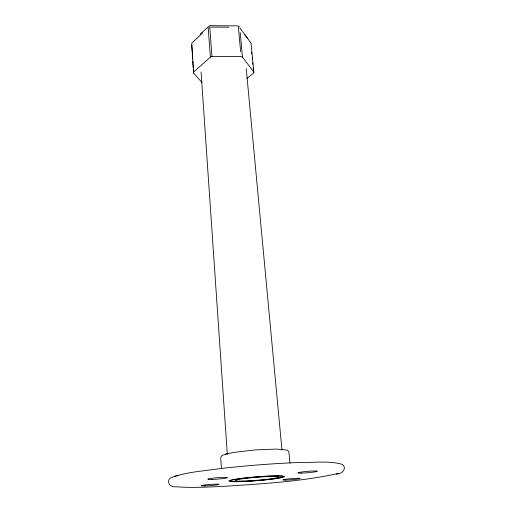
<?xml version="1.0" encoding="UTF-8"?>
<svg xmlns="http://www.w3.org/2000/svg" width="513" height="513" viewBox="0 0 513 513"><rect width="100%" height="100%" fill="white"/><g stroke="black" fill="none" stroke-linecap="round" stroke-linejoin="round"><path stroke-width="0.77" d="M200.217 34.134L209.509 25.688L237.699 25.862L239.468 26.849M202.603 32.909L191.753 43.233L193.619 72.121A1.699 0.955 -3 0 0 193.516 73.07L201.968 82.452M193.619 72.121L210.375 57.071A1.744 1.013 -4 0 1 211.959 56.565L241.097 56.622A1.738 1 -5.7 0 1 242.489 57.142L253.864 72.089A1.68 0.936 -6.2 0 1 253.64 73.026L246.856 78.534M336.259 474.025C341.613 474.596 347.654 468.363 342.274 464.361C329.308 460.61 315.277 462.662 301.92 462.418C274.788 463.354 247.702 465.477 220.725 468.536C203.975 471.037 186.533 471.806 170.592 477.879C165.725 481.232 170.342 488.209 175.715 486.715C191.702 488.062 207.771 487.029 223.771 486.382C262.092 483.772 300.778 481.72 338.381 473.448M289.973 463.002L288.934 452.383L287.992 450.709L286.735 450.042L276.18 449.061L255.352 449.907L234.184 452.351L227.573 453.639L222.488 455.281L221.385 456.14L220.744 457.936L221.424 468.324M178.017 475.314L174.632 476.244M225.778 454.095L227.573 453.639M228.888 27.215L209.74 27.074L211.959 56.565M244.848 34.403L251.043 43.163M239.783 27.83L247.388 38.392M251.069 43.496L253.864 72.089M251.62 52.32L251.78 53.942M252.165 57.918L252.325 59.508M252.633 62.689L252.787 64.279M253.172 68.203L253.332 69.845M246.24 68.614L281.958 450.016M240.231 32.646L242.489 57.142M238.41 27.285L240.642 51.666M208.182 27.599L210.375 57.071M201.07 71.929L227.323 454.435M191.708 45.009L192.112 51.351M192.208 52.794L192.612 59.033M192.753 61.284L193.164 67.607M193.266 69.172L193.516 73.07M240.02 481.515A26.323 1.808 -4.6 0 0 282.625 476.981A26.323 1.808 -4.6 0 0 247.638 477.795A26.323 1.808 -4.6 0 0 240.02 481.515M211.901 479.424A9.882 0.718 -4.4 0 0 227.464 477.712A9.882 0.718 -4.4 0 0 213.632 478.052A9.882 0.718 -4.4 0 0 211.901 479.424M205.117 485.882A8.907 0.584 -4.4 0 0 219.089 484.381A8.907 0.584 -4.4 0 0 206.527 484.759A8.907 0.584 -4.4 0 0 205.117 485.882M285.779 480.091A8.779 0.571 -4.8 0 0 300.092 478.571A8.779 0.571 -4.8 0 0 288.639 478.885A8.779 0.571 -4.8 0 0 285.779 480.091M301.093 473.121A9.734 0.699 -4.9 0 0 317.066 471.383A9.734 0.699 -4.9 0 0 304.594 471.633A9.734 0.699 -4.9 0 0 301.093 473.121M238.994 481.669A27.869 1.917 -4.6 0 0 284.138 476.872A27.869 1.917 -4.6 0 0 247.151 477.725A27.869 1.917 -4.6 0 0 238.994 481.669M243.066 481.04A21.674 1.488 -4.6 0 0 278.078 477.302A21.674 1.488 -4.6 0 0 249.138 478.001A21.674 1.488 -4.6 0 0 243.066 481.04"/></g></svg>
